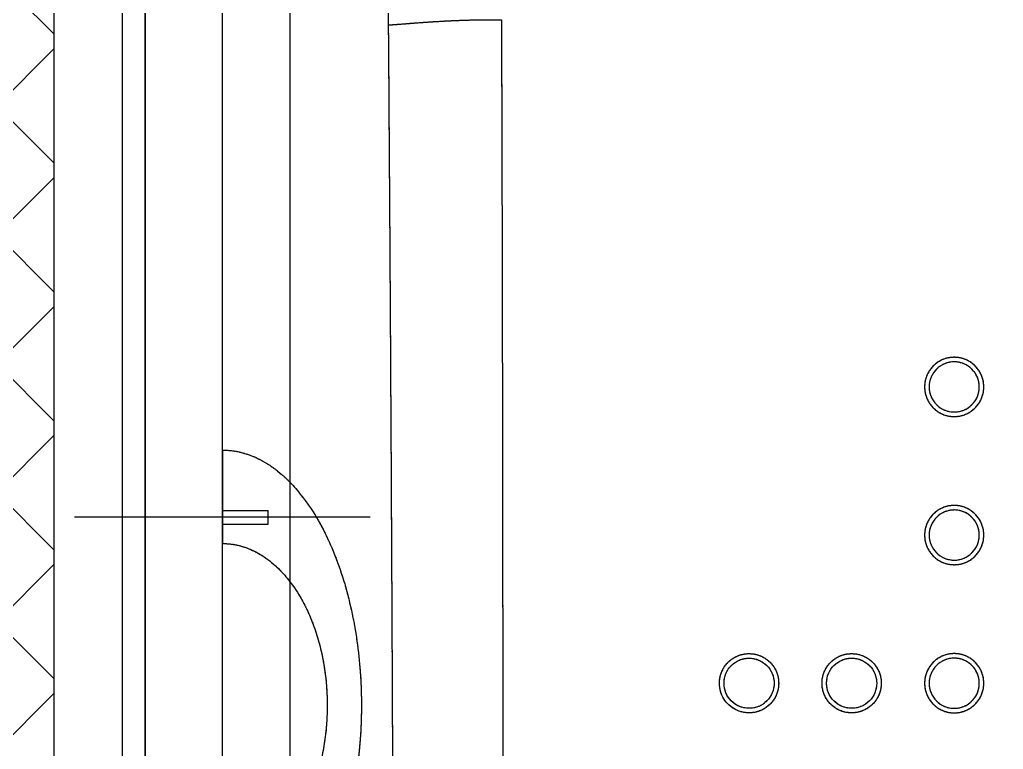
# Model space of a CAD drawing. Header units: millimetres. Extents: x 18456 to 179493, y -203649 to 469211.
# Drawn here: x 137639.6 to 138071.1, y -171983.5 to -171663.3 of the extents above; entities that cross this region are included whole.
import ezdxf

# ---------------------------------------------------------------- set-up
doc = ezdxf.new("R2010")
doc.units = ezdxf.units.MM
doc.linetypes.add('X-평면도(기본형)$0$HIDDENX2', pattern=[0.75, 0.5, -0.25])
for name, color, linetype, true_color in [('X-평면도(기본형)$0$40HAT', 9, 'Continuous', 0x808080), ('X-평면도(기본형)$0$FIN', 9, 'Continuous', 0x808080), ('X-평면도(기본형)$0$FUR', 6, 'Continuous', 0xff00ff), ('X-평면도(기본형)$0$MC', 7, 'Continuous', 0x7f7fff), ('X-평면도(기본형)$0$W2', 3, 'Continuous', 0x00ff00)]:
    doc.layers.add(name, color=color, linetype=linetype, true_color=true_color)

# ---------------------------------------------------------------- blocks, each defined once
blk = doc.blocks.new('X-평면도(기본형)$0$SB1703 1500')
at = {"layer": 'X-평면도(기본형)$0$FUR', "color": 1, "true_color": 0xff0000}
blk.add_line((772.5, 701.17), (772.5, 830.98), dxfattribs=at)
at = {"layer": 'X-평면도(기본형)$0$FUR', "color": 8, "linetype": 'X-평면도(기본형)$0$HIDDENX2', "ltscale": 2, "true_color": 0x808080}
for p, q in [((772.5, 701.17), (772.5, 830.98)), ((769.5, 766.08), (761, 766.08)), ((802, 766.08), (769.5, 766.08)), ((769.5, 766.08), (769.5, 746)), ((775.5, 766.08), (775.5, 746)), ((769.5, 746), (775.5, 746))]:
    blk.add_line(p, q, dxfattribs=at)
at = {"layer": 'X-평면도(기본형)$0$FUR'}
for p, q in [((769.5, 766.08), (761, 766.08)), ((802, 766.08), (769.5, 766.08)), ((769.5, 766.08), (769.5, 746)), ((775.5, 766.08), (775.5, 746)), ((769.5, 746), (775.5, 746))]:
    blk.add_line(p, q, dxfattribs=at)
at = {"layer": 'X-평면도(기본형)$0$FUR', "color": 8, "linetype": 'X-평면도(기본형)$0$HIDDENX2', "ltscale": 2, "true_color": 0x808080}
for points, degree in [([(1500, 800), (750, 800), (0, 800)], 2), ([(106.13, 766.08), (692.17, 766.08), (1278.21, 766.08)], 2), ([(106.13, 736.37), (496.82, 736.37), (887.51, 736.37), (1278.21, 736.37)], 3), ([(604.95, 691.06), (796.86, 691.76), (988.58, 693.14)], 2), ([(988.58, 693.14), (988.58, 691.32), (988.58, 689.49), (990.82, 669.87), (990.82, 656.75), (990.82, 643.63)], 5)]:
    blk.add_open_spline(points, degree=degree, dxfattribs=at)
at = {"layer": 'X-평면도(기본형)$0$FUR'}
for points in [[(1500, 800), (750, 800), (0, 800)], [(106.13, 766.08), (692.17, 766.08), (1278.21, 766.08)]]:
    blk.add_open_spline(points, degree=2, dxfattribs=at)
for points in [[(802, 766.08), (802, 705.08), (690, 705.08), (578, 705.08), (578, 766.08)], [(761, 766.08), (761, 720.08), (690, 720.08), (619, 720.08), (619, 766.08)]]:
    blk.add_rational_spline(points, [1, 0.707106781187, 1, 0.707106781187, 1], degree=2, knots=[0, 0, 0, 1.570796, 1.570796, 3.141593, 3.141593, 3.141593], dxfattribs=at)
at = {"layer": 'X-평면도(기본형)$0$FUR', "color": 8, "linetype": 'X-평면도(기본형)$0$HIDDENX2', "ltscale": 2, "true_color": 0x808080}
for points in [[(802, 766.08), (802, 705.08), (690, 705.08), (578, 705.08), (578, 766.08)], [(761, 766.08), (761, 720.08), (690, 720.08), (619, 720.08), (619, 766.08)]]:
    blk.add_rational_spline(points, [1, 0.707106781187, 1, 0.707106781187, 1], degree=2, knots=[0, 0, 0, 1.570796, 1.570796, 3.141593, 3.141593, 3.141593], dxfattribs=at)
at = {"layer": 'X-평면도(기본형)$0$FUR', "color": 8, "true_color": 0x808080}
for points, degree in [([(106.13, 736.37), (496.82, 736.37), (887.51, 736.37), (1278.21, 736.37)], 3), ([(604.95, 691.06), (796.86, 691.76), (988.58, 693.14)], 2), ([(988.58, 693.14), (988.58, 691.32), (988.58, 689.49), (990.82, 669.87), (990.82, 656.75), (990.82, 643.63)], 5)]:
    blk.add_open_spline(points, degree=degree, dxfattribs=at)
at = {"layer": 'X-평면도(기본형)$0$FUR', "color": 8, "linetype": 'X-평면도(기본형)$0$HIDDENX2', "ltscale": 2, "true_color": 0x808080}
for points, degree, knots in [([(988.58, 693.14), (1008.97, 693.14), (1028.75, 693.83), (1048.52, 694.51), (1066.52, 695.84), (1084.59, 697.18), (1099.8, 699.09), (1115, 700.99), (1126.43, 703.35)], 2, [0, 0, 0, 0.25, 0.25, 0.5, 0.5, 0.75, 0.75, 1, 1, 1]), ([(990.82, 643.63), (972.36, 643.57), (935.42, 643.46), (880.01, 643.32), (824.58, 643.22), (769.15, 643.14), (713.71, 643.08), (676.74, 643.07), (658.26, 643.06)], 3, [0, 0, 0, 0, 0.166654, 0.333314, 0.49998, 0.66665, 0.833324, 1, 1, 1, 1]), ([(686.7, 535), (686.71, 535.43), (686.73, 536.28), (687.05, 538.32), (687.98, 541.01), (690.05, 543.96), (692.8, 546.2), (696.09, 547.71), (698.48, 547.91), (699.7, 548)], 3, [0, 0, 0, 0, 0.06256, 0.125123, 0.303291, 0.476637, 0.648633, 0.821947, 1, 1, 1, 1]), ([(688.7, 535.01), (688.7, 536.44), (688.98, 537.87), (690.08, 540.54), (690.9, 541.77), (692.94, 543.8), (694.15, 544.61), (696.81, 545.72), (698.26, 546), (701.14, 546), (702.57, 545.72), (705.23, 544.62), (706.46, 543.8), (708.49, 541.76), (709.3, 540.55), (710.13, 538.56), (710.56, 537.15), (710.7, 535.72), (710.7, 535)], 3, [0, 0, 0, 0, 0.125, 0.125, 0.25, 0.25, 0.375, 0.375, 0.5, 0.5, 0.625, 0.625, 0.75, 0.75, 0.875, 0.875, 0.9375, 1, 1, 1, 1]), ([(699.7, 548), (700.3, 547.98), (701.49, 547.93), (703.24, 547.55), (704.92, 546.95), (706.51, 546.13), (707.97, 545.09), (709.28, 543.85), (710.4, 542.46), (711.31, 540.93), (712.02, 539.28), (712.44, 537.71), (712.66, 536.28), (712.68, 535.43), (712.7, 535)], 3, [0, 0, 0, 0, 0.087915, 0.175213, 0.26231, 0.349601, 0.437504, 0.525412, 0.612715, 0.699831, 0.787156, 0.875113, 0.937555, 1, 1, 1, 1]), ([(699.7, 522), (699.07, 522.03), (697.83, 522.08), (696.02, 522.49), (694.28, 523.14), (692.65, 524.02), (691.16, 525.14), (689.84, 526.46), (688.72, 527.95), (687.83, 529.58), (687.19, 531.32), (686.77, 533.14), (686.72, 534.38), (686.7, 535)], 3, [0, 0, 0, 0, 0.0915, 0.182195, 0.27256, 0.363031, 0.454058, 0.545824, 0.636861, 0.727345, 0.81773, 0.908454, 1, 1, 1, 1]), ([(710.7, 535), (710.7, 534.28), (710.55, 532.83), (710.13, 531.46), (709.31, 529.47), (708.49, 528.24), (706.46, 526.21), (705.24, 525.39), (702.58, 524.29), (701.13, 524), (698.26, 524), (696.83, 524.29), (694.16, 525.39), (692.93, 526.21), (690.9, 528.24), (690.09, 529.45), (688.98, 532.12), (688.7, 533.57), (688.7, 535.01)], 3, [0, 0, 0, 0, 0.0625, 0.125, 0.125, 0.25, 0.25, 0.375, 0.375, 0.5, 0.5, 0.625, 0.625, 0.75, 0.75, 0.875, 0.875, 1, 1, 1, 1]), ([(712.7, 535), (712.67, 534.38), (712.62, 533.14), (712.21, 531.32), (711.56, 529.58), (710.67, 527.96), (709.56, 526.46), (708.23, 525.14), (706.74, 524.02), (705.11, 523.14), (703.38, 522.49), (701.56, 522.08), (700.32, 522.03), (699.7, 522)], 3, [0, 0, 0, 0, 0.091526, 0.182242, 0.272628, 0.363122, 0.454172, 0.545954, 0.636995, 0.727475, 0.817841, 0.908524, 1, 1, 1, 1]), ([(686.7, 490), (686.72, 490.63), (686.77, 491.87), (687.19, 493.69), (687.83, 495.42), (688.72, 497.05), (689.84, 498.54), (691.16, 499.87), (692.65, 500.98), (694.28, 501.87), (696.02, 502.51), (697.83, 502.93), (699.07, 502.98), (699.7, 503)], 3, [0, 0, 0, 0, 0.091502, 0.182198, 0.272571, 0.363056, 0.454104, 0.545889, 0.636939, 0.727429, 0.817808, 0.908506, 1, 1, 1, 1]), ([(688.7, 490), (688.69, 491.44), (688.99, 492.89), (690.08, 495.53), (690.91, 496.77), (692.93, 498.8), (694.17, 499.62), (696.8, 500.71), (698.27, 501.01), (701.13, 501.01), (702.59, 500.71), (705.22, 499.62), (706.47, 498.79), (708.49, 496.77), (709.31, 495.54), (710.13, 493.55), (710.55, 492.17), (710.7, 490.73), (710.7, 490)], 3, [0, 0, 0, 0, 0.125, 0.125, 0.25, 0.25, 0.375, 0.375, 0.5, 0.5, 0.625, 0.625, 0.75, 0.75, 0.875, 0.875, 0.9375, 1, 1, 1, 1]), ([(699.7, 503), (700.32, 502.98), (701.56, 502.93), (703.38, 502.51), (705.11, 501.87), (706.74, 500.98), (708.23, 499.87), (709.56, 498.54), (710.67, 497.05), (711.56, 495.42), (712.21, 493.69), (712.62, 491.87), (712.67, 490.63), (712.7, 490)], 3, [0, 0, 0, 0, 0.091513, 0.182221, 0.272599, 0.363081, 0.454119, 0.545892, 0.636927, 0.727404, 0.817775, 0.90848, 1, 1, 1, 1]), ([(699.7, 477), (699.07, 477.03), (697.83, 477.08), (696.02, 477.49), (694.28, 478.14), (692.65, 479.02), (691.16, 480.14), (689.84, 481.46), (688.72, 482.95), (687.83, 484.58), (687.19, 486.32), (686.77, 488.14), (686.72, 489.38), (686.7, 490)], 3, [0, 0, 0, 0, 0.091518, 0.182228, 0.272608, 0.363092, 0.454129, 0.545899, 0.636934, 0.727409, 0.817779, 0.908482, 1, 1, 1, 1]), ([(710.7, 490), (710.7, 489.28), (710.55, 487.84), (710.14, 486.47), (709.31, 484.47), (708.49, 483.24), (706.46, 481.21), (705.23, 480.39), (702.59, 479.29), (701.13, 479), (698.27, 479), (696.81, 479.29), (694.17, 480.38), (692.93, 481.21), (690.91, 483.24), (690.08, 484.47), (688.98, 487.13), (688.7, 488.56), (688.7, 490)], 3, [0, 0, 0, 0, 0.0625, 0.125, 0.125, 0.25, 0.25, 0.375, 0.375, 0.5, 0.5, 0.625, 0.625, 0.75, 0.75, 0.875, 0.875, 1, 1, 1, 1]), ([(712.7, 490), (712.67, 489.38), (712.62, 488.14), (712.21, 486.32), (711.56, 484.59), (710.67, 482.96), (709.56, 481.46), (708.23, 480.14), (706.74, 479.03), (705.11, 478.14), (703.38, 477.49), (701.56, 477.08), (700.32, 477.03), (699.7, 477)], 3, [0, 0, 0, 0, 0.091503, 0.182199, 0.27257, 0.363052, 0.454095, 0.545876, 0.636924, 0.727414, 0.817795, 0.908499, 1, 1, 1, 1]), ([(699.7, 458), (699.07, 457.98), (697.83, 457.93), (696.02, 457.51), (694.28, 456.87), (692.65, 455.98), (691.16, 454.87), (689.84, 453.54), (688.72, 452.05), (687.83, 450.42), (687.19, 448.69), (686.77, 446.87), (686.72, 445.63), (686.7, 445)], 3, [0, 0, 0, 0, 0.091504, 0.182211, 0.272593, 0.363084, 0.454133, 0.545915, 0.636957, 0.727437, 0.817805, 0.908499, 1, 1, 1, 1]), ([(712.7, 445), (712.67, 445.63), (712.62, 446.87), (712.21, 448.69), (711.56, 450.42), (710.67, 452.05), (709.56, 453.54), (708.23, 454.87), (706.74, 455.98), (705.11, 456.87), (703.38, 457.51), (701.56, 457.93), (700.32, 457.98), (699.7, 458)], 3, [0, 0, 0, 0, 0.091513, 0.182212, 0.27258, 0.363055, 0.454088, 0.545861, 0.636901, 0.727387, 0.81777, 0.908482, 1, 1, 1, 1]), ([(764.7, 458), (764.07, 457.98), (762.83, 457.93), (761.02, 457.51), (759.28, 456.87), (757.65, 455.98), (756.16, 454.87), (754.84, 453.54), (753.72, 452.05), (752.83, 450.42), (752.19, 448.69), (751.77, 446.87), (751.72, 445.63), (751.7, 445)], 3, [0, 0, 0, 0, 0.091507, 0.182216, 0.2726, 0.363093, 0.454141, 0.545921, 0.636961, 0.727439, 0.817805, 0.908498, 1, 1, 1, 1]), ([(777.7, 445), (777.67, 445.63), (777.62, 446.87), (777.21, 448.69), (776.56, 450.42), (775.67, 452.05), (774.56, 453.54), (773.23, 454.87), (771.74, 455.98), (770.11, 456.87), (768.38, 457.51), (766.56, 457.93), (765.32, 457.98), (764.7, 458)], 3, [0, 0, 0, 0, 0.09151, 0.182206, 0.272572, 0.363045, 0.454079, 0.545853, 0.636895, 0.727384, 0.817769, 0.908482, 1, 1, 1, 1]), ([(829.7, 458), (829.07, 457.98), (827.83, 457.93), (826.02, 457.51), (824.28, 456.87), (822.65, 455.98), (821.16, 454.87), (819.84, 453.55), (818.72, 452.05), (817.83, 450.42), (817.19, 448.69), (816.77, 446.87), (816.72, 445.63), (816.7, 445)], 3, [0, 0, 0, 0, 0.09151, 0.182222, 0.272609, 0.363102, 0.45415, 0.545928, 0.636966, 0.727442, 0.817806, 0.908497, 1, 1, 1, 1]), ([(842.7, 445), (842.67, 445.63), (842.62, 446.87), (842.21, 448.69), (841.56, 450.42), (840.67, 452.05), (839.56, 453.55), (838.23, 454.87), (836.74, 455.98), (835.11, 456.87), (833.38, 457.51), (831.56, 457.93), (830.32, 457.98), (829.7, 458)], 3, [0, 0, 0, 0, 0.091507, 0.1822, 0.272562, 0.363034, 0.454068, 0.545843, 0.636888, 0.72738, 0.817767, 0.908483, 1, 1, 1, 1]), ([(710.7, 445), (710.7, 445.72), (710.55, 447.17), (710.13, 448.55), (709.31, 450.54), (708.49, 451.77), (706.47, 453.79), (705.22, 454.62), (702.59, 455.71), (701.13, 456.01), (698.27, 456.01), (696.8, 455.71), (694.17, 454.62), (692.93, 453.79), (690.91, 451.77), (690.08, 450.53), (688.99, 447.89), (688.69, 446.44), (688.7, 445)], 3, [0, 0, 0, 0, 0.0625, 0.125, 0.125, 0.25, 0.25, 0.375, 0.375, 0.5, 0.5, 0.625, 0.625, 0.75, 0.75, 0.875, 0.875, 1, 1, 1, 1]), ([(775.7, 445), (775.7, 445.72), (775.55, 447.17), (775.13, 448.55), (774.31, 450.54), (773.49, 451.77), (771.47, 453.79), (770.22, 454.62), (767.59, 455.71), (766.13, 456.01), (763.27, 456.01), (761.8, 455.71), (759.17, 454.62), (757.93, 453.79), (755.91, 451.77), (755.08, 450.53), (753.99, 447.89), (753.69, 446.44), (753.7, 445)], 3, [0, 0, 0, 0, 0.0625, 0.125, 0.125, 0.25, 0.25, 0.375, 0.375, 0.5, 0.5, 0.625, 0.625, 0.75, 0.75, 0.875, 0.875, 1, 1, 1, 1]), ([(840.7, 445), (840.7, 445.72), (840.55, 447.17), (840.13, 448.55), (839.31, 450.54), (838.49, 451.77), (836.47, 453.79), (835.22, 454.62), (832.59, 455.71), (831.13, 456.01), (828.27, 456.01), (826.8, 455.71), (824.17, 454.62), (822.93, 453.79), (820.91, 451.77), (820.08, 450.53), (818.99, 447.89), (818.69, 446.44), (818.7, 445)], 3, [0, 0, 0, 0, 0.0625, 0.125, 0.125, 0.25, 0.25, 0.375, 0.375, 0.5, 0.5, 0.625, 0.625, 0.75, 0.75, 0.875, 0.875, 1, 1, 1, 1]), ([(686.7, 445), (686.72, 444.38), (686.77, 443.14), (687.19, 441.32), (687.83, 439.58), (688.72, 437.95), (689.84, 436.46), (691.16, 435.14), (692.65, 434.02), (694.28, 433.14), (696.02, 432.49), (697.83, 432.08), (699.07, 432.03), (699.7, 432)], 3, [0, 0, 0, 0, 0.091509, 0.182205, 0.272572, 0.363047, 0.454083, 0.545857, 0.636899, 0.727387, 0.81777, 0.908483, 1, 1, 1, 1]), ([(688.7, 445), (688.7, 443.56), (688.98, 442.13), (690.08, 439.47), (690.91, 438.24), (692.93, 436.21), (694.17, 435.38), (696.81, 434.29), (698.27, 434), (701.13, 434), (702.59, 434.29), (705.23, 435.39), (706.46, 436.21), (708.49, 438.24), (709.31, 439.47), (710.14, 441.47), (710.55, 442.84), (710.7, 444.28), (710.7, 445)], 3, [0, 0, 0, 0, 0.125, 0.125, 0.25, 0.25, 0.375, 0.375, 0.5, 0.5, 0.625, 0.625, 0.75, 0.75, 0.875, 0.875, 0.9375, 1, 1, 1, 1]), ([(699.7, 432), (700.32, 432.03), (701.56, 432.08), (703.38, 432.49), (705.11, 433.14), (706.74, 434.03), (708.23, 435.14), (709.56, 436.46), (710.67, 437.96), (711.56, 439.59), (712.21, 441.32), (712.62, 443.14), (712.67, 444.38), (712.7, 445)], 3, [0, 0, 0, 0, 0.091507, 0.182215, 0.272599, 0.363091, 0.45414, 0.545921, 0.636963, 0.727441, 0.817808, 0.9085, 1, 1, 1, 1]), ([(751.7, 445), (751.72, 444.38), (751.77, 443.14), (752.19, 441.32), (752.83, 439.58), (753.72, 437.95), (754.84, 436.46), (756.16, 435.14), (757.65, 434.02), (759.28, 433.14), (761.02, 432.49), (762.83, 432.08), (764.07, 432.03), (764.7, 432)], 3, [0, 0, 0, 0, 0.091507, 0.182201, 0.272565, 0.363039, 0.454075, 0.545851, 0.636894, 0.727384, 0.81777, 0.908484, 1, 1, 1, 1]), ([(753.7, 445), (753.7, 443.56), (753.98, 442.13), (755.08, 439.47), (755.91, 438.24), (757.93, 436.21), (759.17, 435.38), (761.81, 434.29), (763.27, 434), (766.13, 434), (767.59, 434.29), (770.23, 435.39), (771.46, 436.21), (773.49, 438.24), (774.31, 439.47), (775.14, 441.47), (775.55, 442.84), (775.7, 444.28), (775.7, 445)], 3, [0, 0, 0, 0, 0.125, 0.125, 0.25, 0.25, 0.375, 0.375, 0.5, 0.5, 0.625, 0.625, 0.75, 0.75, 0.875, 0.875, 0.9375, 1, 1, 1, 1]), ([(764.7, 432), (765.32, 432.03), (766.56, 432.08), (768.38, 432.49), (770.11, 433.14), (771.74, 434.02), (773.23, 435.14), (774.56, 436.46), (775.67, 437.96), (776.56, 439.59), (777.21, 441.32), (777.62, 443.14), (777.67, 444.38), (777.7, 445)], 3, [0, 0, 0, 0, 0.091509, 0.18222, 0.272606, 0.3631, 0.454149, 0.54593, 0.636969, 0.727446, 0.81781, 0.9085, 1, 1, 1, 1]), ([(816.7, 445), (816.72, 444.38), (816.77, 443.14), (817.19, 441.32), (817.83, 439.58), (818.72, 437.95), (819.84, 436.46), (821.16, 435.14), (822.65, 434.02), (824.28, 433.14), (826.02, 432.49), (827.83, 432.08), (829.07, 432.03), (829.7, 432)], 3, [0, 0, 0, 0, 0.091504, 0.182195, 0.272557, 0.36303, 0.454066, 0.545843, 0.636889, 0.727381, 0.817769, 0.908484, 1, 1, 1, 1]), ([(818.7, 445), (818.7, 443.56), (818.98, 442.13), (820.08, 439.47), (820.91, 438.24), (822.93, 436.21), (824.17, 435.38), (826.81, 434.29), (828.27, 434), (831.13, 434), (832.59, 434.29), (835.23, 435.39), (836.46, 436.21), (838.49, 438.24), (839.31, 439.47), (840.14, 441.47), (840.55, 442.84), (840.7, 444.28), (840.7, 445)], 3, [0, 0, 0, 0, 0.125, 0.125, 0.25, 0.25, 0.375, 0.375, 0.5, 0.5, 0.625, 0.625, 0.75, 0.75, 0.875, 0.875, 0.9375, 1, 1, 1, 1]), ([(829.7, 432), (830.32, 432.03), (831.56, 432.08), (833.38, 432.49), (835.11, 433.14), (836.74, 434.02), (838.23, 435.14), (839.56, 436.46), (840.67, 437.96), (841.56, 439.58), (842.21, 441.32), (842.62, 443.14), (842.67, 444.38), (842.7, 445)], 3, [0, 0, 0, 0, 0.091512, 0.182226, 0.272615, 0.363111, 0.45416, 0.545939, 0.636977, 0.727451, 0.817812, 0.908501, 1, 1, 1, 1])]:
    blk.add_open_spline(points, degree=degree, knots=knots, dxfattribs=at)
at = {"layer": 'X-평면도(기본형)$0$FUR', "color": 8, "true_color": 0x808080}
for points, degree, knots in [([(988.58, 693.14), (1008.97, 693.14), (1028.75, 693.83), (1048.52, 694.51), (1066.52, 695.84), (1084.59, 697.18), (1099.8, 699.09), (1115, 700.99), (1126.43, 703.35)], 2, [0, 0, 0, 0.25, 0.25, 0.5, 0.5, 0.75, 0.75, 1, 1, 1]), ([(990.82, 643.63), (972.36, 643.57), (935.42, 643.46), (880.01, 643.32), (824.58, 643.22), (769.15, 643.14), (713.71, 643.08), (676.74, 643.07), (658.26, 643.06)], 3, [0, 0, 0, 0, 0.166654, 0.333314, 0.49998, 0.66665, 0.833324, 1, 1, 1, 1]), ([(686.7, 535), (686.71, 535.43), (686.73, 536.28), (687.05, 538.32), (687.98, 541.01), (690.05, 543.96), (692.8, 546.2), (696.09, 547.71), (698.48, 547.91), (699.7, 548)], 3, [0, 0, 0, 0, 0.06256, 0.125123, 0.303291, 0.476637, 0.648633, 0.821947, 1, 1, 1, 1]), ([(688.7, 535.01), (688.7, 536.44), (688.98, 537.87), (690.08, 540.54), (690.9, 541.77), (692.94, 543.8), (694.15, 544.61), (696.81, 545.72), (698.26, 546), (701.14, 546), (702.57, 545.72), (705.23, 544.62), (706.46, 543.8), (708.49, 541.76), (709.3, 540.55), (710.13, 538.56), (710.56, 537.15), (710.7, 535.72), (710.7, 535)], 3, [0, 0, 0, 0, 0.125, 0.125, 0.25, 0.25, 0.375, 0.375, 0.5, 0.5, 0.625, 0.625, 0.75, 0.75, 0.875, 0.875, 0.9375, 1, 1, 1, 1]), ([(699.7, 548), (700.3, 547.98), (701.49, 547.93), (703.24, 547.55), (704.92, 546.95), (706.51, 546.13), (707.97, 545.09), (709.28, 543.85), (710.4, 542.46), (711.31, 540.93), (712.02, 539.28), (712.44, 537.71), (712.66, 536.28), (712.68, 535.43), (712.7, 535)], 3, [0, 0, 0, 0, 0.087915, 0.175213, 0.26231, 0.349601, 0.437504, 0.525412, 0.612715, 0.699831, 0.787156, 0.875113, 0.937555, 1, 1, 1, 1]), ([(699.7, 522), (699.07, 522.03), (697.83, 522.08), (696.02, 522.49), (694.28, 523.14), (692.65, 524.02), (691.16, 525.14), (689.84, 526.46), (688.72, 527.95), (687.83, 529.58), (687.19, 531.32), (686.77, 533.14), (686.72, 534.38), (686.7, 535)], 3, [0, 0, 0, 0, 0.0915, 0.182195, 0.27256, 0.363031, 0.454058, 0.545824, 0.636861, 0.727345, 0.81773, 0.908454, 1, 1, 1, 1]), ([(710.7, 535), (710.7, 534.28), (710.55, 532.83), (710.13, 531.46), (709.31, 529.47), (708.49, 528.24), (706.46, 526.21), (705.24, 525.39), (702.58, 524.29), (701.13, 524), (698.26, 524), (696.83, 524.29), (694.16, 525.39), (692.93, 526.21), (690.9, 528.24), (690.09, 529.45), (688.98, 532.12), (688.7, 533.57), (688.7, 535.01)], 3, [0, 0, 0, 0, 0.0625, 0.125, 0.125, 0.25, 0.25, 0.375, 0.375, 0.5, 0.5, 0.625, 0.625, 0.75, 0.75, 0.875, 0.875, 1, 1, 1, 1]), ([(712.7, 535), (712.67, 534.38), (712.62, 533.14), (712.21, 531.32), (711.56, 529.58), (710.67, 527.96), (709.56, 526.46), (708.23, 525.14), (706.74, 524.02), (705.11, 523.14), (703.38, 522.49), (701.56, 522.08), (700.32, 522.03), (699.7, 522)], 3, [0, 0, 0, 0, 0.091526, 0.182242, 0.272628, 0.363122, 0.454172, 0.545954, 0.636995, 0.727475, 0.817841, 0.908524, 1, 1, 1, 1]), ([(686.7, 490), (686.72, 490.63), (686.77, 491.87), (687.19, 493.69), (687.83, 495.42), (688.72, 497.05), (689.84, 498.54), (691.16, 499.87), (692.65, 500.98), (694.28, 501.87), (696.02, 502.51), (697.83, 502.93), (699.07, 502.98), (699.7, 503)], 3, [0, 0, 0, 0, 0.091502, 0.182198, 0.272571, 0.363056, 0.454104, 0.545889, 0.636939, 0.727429, 0.817808, 0.908506, 1, 1, 1, 1]), ([(688.7, 490), (688.69, 491.44), (688.99, 492.89), (690.08, 495.53), (690.91, 496.77), (692.93, 498.8), (694.17, 499.62), (696.8, 500.71), (698.27, 501.01), (701.13, 501.01), (702.59, 500.71), (705.22, 499.62), (706.47, 498.79), (708.49, 496.77), (709.31, 495.54), (710.13, 493.55), (710.55, 492.17), (710.7, 490.73), (710.7, 490)], 3, [0, 0, 0, 0, 0.125, 0.125, 0.25, 0.25, 0.375, 0.375, 0.5, 0.5, 0.625, 0.625, 0.75, 0.75, 0.875, 0.875, 0.9375, 1, 1, 1, 1]), ([(699.7, 503), (700.32, 502.98), (701.56, 502.93), (703.38, 502.51), (705.11, 501.87), (706.74, 500.98), (708.23, 499.87), (709.56, 498.54), (710.67, 497.05), (711.56, 495.42), (712.21, 493.69), (712.62, 491.87), (712.67, 490.63), (712.7, 490)], 3, [0, 0, 0, 0, 0.091513, 0.182221, 0.272599, 0.363081, 0.454119, 0.545892, 0.636927, 0.727404, 0.817775, 0.90848, 1, 1, 1, 1]), ([(699.7, 477), (699.07, 477.03), (697.83, 477.08), (696.02, 477.49), (694.28, 478.14), (692.65, 479.02), (691.16, 480.14), (689.84, 481.46), (688.72, 482.95), (687.83, 484.58), (687.19, 486.32), (686.77, 488.14), (686.72, 489.38), (686.7, 490)], 3, [0, 0, 0, 0, 0.091518, 0.182228, 0.272608, 0.363092, 0.454129, 0.545899, 0.636934, 0.727409, 0.817779, 0.908482, 1, 1, 1, 1]), ([(710.7, 490), (710.7, 489.28), (710.55, 487.84), (710.14, 486.47), (709.31, 484.47), (708.49, 483.24), (706.46, 481.21), (705.23, 480.39), (702.59, 479.29), (701.13, 479), (698.27, 479), (696.81, 479.29), (694.17, 480.38), (692.93, 481.21), (690.91, 483.24), (690.08, 484.47), (688.98, 487.13), (688.7, 488.56), (688.7, 490)], 3, [0, 0, 0, 0, 0.0625, 0.125, 0.125, 0.25, 0.25, 0.375, 0.375, 0.5, 0.5, 0.625, 0.625, 0.75, 0.75, 0.875, 0.875, 1, 1, 1, 1]), ([(712.7, 490), (712.67, 489.38), (712.62, 488.14), (712.21, 486.32), (711.56, 484.59), (710.67, 482.96), (709.56, 481.46), (708.23, 480.14), (706.74, 479.03), (705.11, 478.14), (703.38, 477.49), (701.56, 477.08), (700.32, 477.03), (699.7, 477)], 3, [0, 0, 0, 0, 0.091503, 0.182199, 0.27257, 0.363052, 0.454095, 0.545876, 0.636924, 0.727414, 0.817795, 0.908499, 1, 1, 1, 1]), ([(699.7, 458), (699.07, 457.98), (697.83, 457.93), (696.02, 457.51), (694.28, 456.87), (692.65, 455.98), (691.16, 454.87), (689.84, 453.54), (688.72, 452.05), (687.83, 450.42), (687.19, 448.69), (686.77, 446.87), (686.72, 445.63), (686.7, 445)], 3, [0, 0, 0, 0, 0.091504, 0.182211, 0.272593, 0.363084, 0.454133, 0.545915, 0.636957, 0.727437, 0.817805, 0.908499, 1, 1, 1, 1]), ([(712.7, 445), (712.67, 445.63), (712.62, 446.87), (712.21, 448.69), (711.56, 450.42), (710.67, 452.05), (709.56, 453.54), (708.23, 454.87), (706.74, 455.98), (705.11, 456.87), (703.38, 457.51), (701.56, 457.93), (700.32, 457.98), (699.7, 458)], 3, [0, 0, 0, 0, 0.091513, 0.182212, 0.27258, 0.363055, 0.454088, 0.545861, 0.636901, 0.727387, 0.81777, 0.908482, 1, 1, 1, 1]), ([(764.7, 458), (764.07, 457.98), (762.83, 457.93), (761.02, 457.51), (759.28, 456.87), (757.65, 455.98), (756.16, 454.87), (754.84, 453.54), (753.72, 452.05), (752.83, 450.42), (752.19, 448.69), (751.77, 446.87), (751.72, 445.63), (751.7, 445)], 3, [0, 0, 0, 0, 0.091507, 0.182216, 0.2726, 0.363093, 0.454141, 0.545921, 0.636961, 0.727439, 0.817805, 0.908498, 1, 1, 1, 1]), ([(777.7, 445), (777.67, 445.63), (777.62, 446.87), (777.21, 448.69), (776.56, 450.42), (775.67, 452.05), (774.56, 453.54), (773.23, 454.87), (771.74, 455.98), (770.11, 456.87), (768.38, 457.51), (766.56, 457.93), (765.32, 457.98), (764.7, 458)], 3, [0, 0, 0, 0, 0.09151, 0.182206, 0.272572, 0.363045, 0.454079, 0.545853, 0.636895, 0.727384, 0.817769, 0.908482, 1, 1, 1, 1]), ([(829.7, 458), (829.07, 457.98), (827.83, 457.93), (826.02, 457.51), (824.28, 456.87), (822.65, 455.98), (821.16, 454.87), (819.84, 453.55), (818.72, 452.05), (817.83, 450.42), (817.19, 448.69), (816.77, 446.87), (816.72, 445.63), (816.7, 445)], 3, [0, 0, 0, 0, 0.09151, 0.182222, 0.272609, 0.363102, 0.45415, 0.545928, 0.636966, 0.727442, 0.817806, 0.908497, 1, 1, 1, 1]), ([(842.7, 445), (842.67, 445.63), (842.62, 446.87), (842.21, 448.69), (841.56, 450.42), (840.67, 452.05), (839.56, 453.55), (838.23, 454.87), (836.74, 455.98), (835.11, 456.87), (833.38, 457.51), (831.56, 457.93), (830.32, 457.98), (829.7, 458)], 3, [0, 0, 0, 0, 0.091507, 0.1822, 0.272562, 0.363034, 0.454068, 0.545843, 0.636888, 0.72738, 0.817767, 0.908483, 1, 1, 1, 1]), ([(710.7, 445), (710.7, 445.72), (710.55, 447.17), (710.13, 448.55), (709.31, 450.54), (708.49, 451.77), (706.47, 453.79), (705.22, 454.62), (702.59, 455.71), (701.13, 456.01), (698.27, 456.01), (696.8, 455.71), (694.17, 454.62), (692.93, 453.79), (690.91, 451.77), (690.08, 450.53), (688.99, 447.89), (688.69, 446.44), (688.7, 445)], 3, [0, 0, 0, 0, 0.0625, 0.125, 0.125, 0.25, 0.25, 0.375, 0.375, 0.5, 0.5, 0.625, 0.625, 0.75, 0.75, 0.875, 0.875, 1, 1, 1, 1]), ([(775.7, 445), (775.7, 445.72), (775.55, 447.17), (775.13, 448.55), (774.31, 450.54), (773.49, 451.77), (771.47, 453.79), (770.22, 454.62), (767.59, 455.71), (766.13, 456.01), (763.27, 456.01), (761.8, 455.71), (759.17, 454.62), (757.93, 453.79), (755.91, 451.77), (755.08, 450.53), (753.99, 447.89), (753.69, 446.44), (753.7, 445)], 3, [0, 0, 0, 0, 0.0625, 0.125, 0.125, 0.25, 0.25, 0.375, 0.375, 0.5, 0.5, 0.625, 0.625, 0.75, 0.75, 0.875, 0.875, 1, 1, 1, 1]), ([(840.7, 445), (840.7, 445.72), (840.55, 447.17), (840.13, 448.55), (839.31, 450.54), (838.49, 451.77), (836.47, 453.79), (835.22, 454.62), (832.59, 455.71), (831.13, 456.01), (828.27, 456.01), (826.8, 455.71), (824.17, 454.62), (822.93, 453.79), (820.91, 451.77), (820.08, 450.53), (818.99, 447.89), (818.69, 446.44), (818.7, 445)], 3, [0, 0, 0, 0, 0.0625, 0.125, 0.125, 0.25, 0.25, 0.375, 0.375, 0.5, 0.5, 0.625, 0.625, 0.75, 0.75, 0.875, 0.875, 1, 1, 1, 1]), ([(686.7, 445), (686.72, 444.38), (686.77, 443.14), (687.19, 441.32), (687.83, 439.58), (688.72, 437.95), (689.84, 436.46), (691.16, 435.14), (692.65, 434.02), (694.28, 433.14), (696.02, 432.49), (697.83, 432.08), (699.07, 432.03), (699.7, 432)], 3, [0, 0, 0, 0, 0.091509, 0.182205, 0.272572, 0.363047, 0.454083, 0.545857, 0.636899, 0.727387, 0.81777, 0.908483, 1, 1, 1, 1]), ([(688.7, 445), (688.7, 443.56), (688.98, 442.13), (690.08, 439.47), (690.91, 438.24), (692.93, 436.21), (694.17, 435.38), (696.81, 434.29), (698.27, 434), (701.13, 434), (702.59, 434.29), (705.23, 435.39), (706.46, 436.21), (708.49, 438.24), (709.31, 439.47), (710.14, 441.47), (710.55, 442.84), (710.7, 444.28), (710.7, 445)], 3, [0, 0, 0, 0, 0.125, 0.125, 0.25, 0.25, 0.375, 0.375, 0.5, 0.5, 0.625, 0.625, 0.75, 0.75, 0.875, 0.875, 0.9375, 1, 1, 1, 1]), ([(699.7, 432), (700.32, 432.03), (701.56, 432.08), (703.38, 432.49), (705.11, 433.14), (706.74, 434.03), (708.23, 435.14), (709.56, 436.46), (710.67, 437.96), (711.56, 439.59), (712.21, 441.32), (712.62, 443.14), (712.67, 444.38), (712.7, 445)], 3, [0, 0, 0, 0, 0.091507, 0.182215, 0.272599, 0.363091, 0.45414, 0.545921, 0.636963, 0.727441, 0.817808, 0.9085, 1, 1, 1, 1]), ([(751.7, 445), (751.72, 444.38), (751.77, 443.14), (752.19, 441.32), (752.83, 439.58), (753.72, 437.95), (754.84, 436.46), (756.16, 435.14), (757.65, 434.02), (759.28, 433.14), (761.02, 432.49), (762.83, 432.08), (764.07, 432.03), (764.7, 432)], 3, [0, 0, 0, 0, 0.091507, 0.182201, 0.272565, 0.363039, 0.454075, 0.545851, 0.636894, 0.727384, 0.81777, 0.908484, 1, 1, 1, 1]), ([(753.7, 445), (753.7, 443.56), (753.98, 442.13), (755.08, 439.47), (755.91, 438.24), (757.93, 436.21), (759.17, 435.38), (761.81, 434.29), (763.27, 434), (766.13, 434), (767.59, 434.29), (770.23, 435.39), (771.46, 436.21), (773.49, 438.24), (774.31, 439.47), (775.14, 441.47), (775.55, 442.84), (775.7, 444.28), (775.7, 445)], 3, [0, 0, 0, 0, 0.125, 0.125, 0.25, 0.25, 0.375, 0.375, 0.5, 0.5, 0.625, 0.625, 0.75, 0.75, 0.875, 0.875, 0.9375, 1, 1, 1, 1]), ([(764.7, 432), (765.32, 432.03), (766.56, 432.08), (768.38, 432.49), (770.11, 433.14), (771.74, 434.02), (773.23, 435.14), (774.56, 436.46), (775.67, 437.96), (776.56, 439.59), (777.21, 441.32), (777.62, 443.14), (777.67, 444.38), (777.7, 445)], 3, [0, 0, 0, 0, 0.091509, 0.18222, 0.272606, 0.3631, 0.454149, 0.54593, 0.636969, 0.727446, 0.81781, 0.9085, 1, 1, 1, 1]), ([(816.7, 445), (816.72, 444.38), (816.77, 443.14), (817.19, 441.32), (817.83, 439.58), (818.72, 437.95), (819.84, 436.46), (821.16, 435.14), (822.65, 434.02), (824.28, 433.14), (826.02, 432.49), (827.83, 432.08), (829.07, 432.03), (829.7, 432)], 3, [0, 0, 0, 0, 0.091504, 0.182195, 0.272557, 0.36303, 0.454066, 0.545843, 0.636889, 0.727381, 0.817769, 0.908484, 1, 1, 1, 1]), ([(818.7, 445), (818.7, 443.56), (818.98, 442.13), (820.08, 439.47), (820.91, 438.24), (822.93, 436.21), (824.17, 435.38), (826.81, 434.29), (828.27, 434), (831.13, 434), (832.59, 434.29), (835.23, 435.39), (836.46, 436.21), (838.49, 438.24), (839.31, 439.47), (840.14, 441.47), (840.55, 442.84), (840.7, 444.28), (840.7, 445)], 3, [0, 0, 0, 0, 0.125, 0.125, 0.25, 0.25, 0.375, 0.375, 0.5, 0.5, 0.625, 0.625, 0.75, 0.75, 0.875, 0.875, 0.9375, 1, 1, 1, 1]), ([(829.7, 432), (830.32, 432.03), (831.56, 432.08), (833.38, 432.49), (835.11, 433.14), (836.74, 434.02), (838.23, 435.14), (839.56, 436.46), (840.67, 437.96), (841.56, 439.58), (842.21, 441.32), (842.62, 443.14), (842.67, 444.38), (842.7, 445)], 3, [0, 0, 0, 0, 0.091512, 0.182226, 0.272615, 0.363111, 0.45416, 0.545939, 0.636977, 0.727451, 0.817812, 0.908501, 1, 1, 1, 1])]:
    blk.add_open_spline(points, degree=degree, knots=knots, dxfattribs=at)
blk = doc.blocks.new('X-평면도(기본형)$0$ba15002200')
at = {"layer": 'X-평면도(기본형)$0$MC'}
blk.add_lwpolyline([(0, 2200), (1500, 2200), (1500, 0), (0, 0)], close=True, dxfattribs=at)
at = {"layer": 'X-평면도(기본형)$0$FUR'}
blk.add_blockref('X-평면도(기본형)$0$SB1703 1500', (0, 1400), dxfattribs=at)

msp = doc.modelspace()

# ---------------------------------------------------------------- hatches: boundary and pattern name
at = {"layer": 'X-평면도(기본형)$0$40HAT'}
h = msp.add_hatch(dxfattribs=at)
h.set_pattern_fill('H3', color=256, scale=40, angle=90, style=0, pattern_type=2)
h.set_pattern_definition([(45, (-645137.68, -329668.82), (-28.2842712, 28.2842712), []), (135, (-645137.68, -329668.82), (-28.2842712, -28.2842712), [])])
h.paths.add_polyline_path([(140024.57, -172759.15), (140044.57, -172759.15), (140044.57, -171004.15), (139934.57, -171004.15), (139934.57, -172694.15), (137654.57, -172694.15), (137654.57, -171114.15), (139134.57, -171114.15), (139134.57, -171004.15), (137144.57, -171004.15), (137144.57, -171114.15), (137564.57, -171114.15), (137564.57, -172784.15), (140024.57, -172784.15)], flags=0)

# ---------------------------------------------------------------- linework, layer by layer
at = {"layer": 'X-평면도(기본형)$0$FIN'}
msp.add_line((137684.57, -171144.15), (137684.57, -172664.15), dxfattribs=at)
at = {"layer": 'X-평면도(기본형)$0$W2'}
msp.add_line((137654.57, -171114.15), (137654.57, -172694.15), dxfattribs=at)

# ---------------------------------------------------------------- block references
at = {"rotation": 89.99999999999997}
msp.add_blockref('X-평면도(기본형)$0$ba15002200', (139894.57, -172654.15), dxfattribs=at)

doc.saveas('drawing.dxf')
